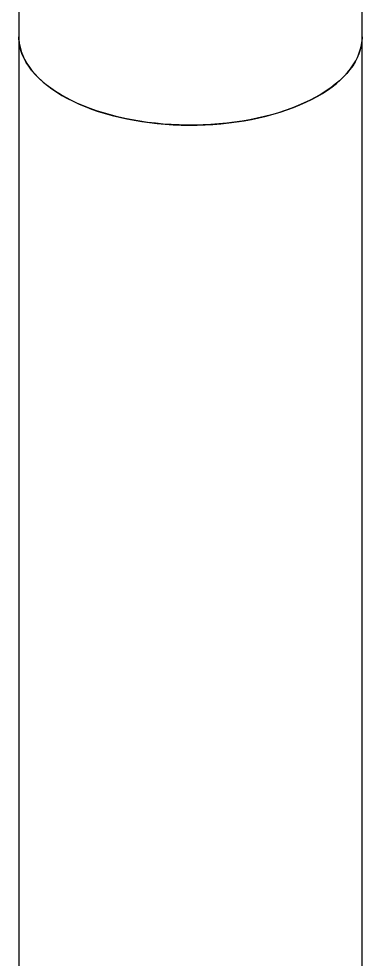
# Model space of a CAD drawing. Header units: inches. Extents: x 0.9 to 37.1, y -8.4 to 11.7.
# Drawn here: x 2.6577 to 2.7905, y 1.5201 to 1.884 of the extents above; entities that cross this region are included whole.
import ezdxf

# ---------------------------------------------------------------- set-up
doc = ezdxf.new("R2010")
doc.units = ezdxf.units.IN
doc.header["$MEASUREMENT"] = 0

msp = doc.modelspace()

# ---------------------------------------------------------------- linework, layer by layer
at = {"color": 7, "linetype": 'Continuous', "lineweight": 25}
for p, q in [((2.65766, 1.92116), (2.65766, 1.87703)), ((2.79047, 1.87703), (2.79047, 1.92116)), ((2.65766, 1.87703), (2.65766, 1.17397)), ((2.79047, 1.17397), (2.79047, 1.87703))]:
    msp.add_line(p, q, dxfattribs=at)
at = {"color": 7, "linetype": 'Continuous', "lineweight": 25, "flags": 128}
for points in [[(2.65766, 1.87703), (2.65768, 1.87612), (2.65783, 1.87453), (2.65813, 1.87295), (2.65857, 1.87137), (2.65915, 1.86981), (2.65987, 1.86826), (2.66073, 1.86673), (2.66173, 1.86523), (2.66286, 1.86375), (2.66413, 1.86229), (2.66553, 1.86087), (2.66705, 1.85949), (2.66869, 1.85814), (2.67046, 1.85684), (2.67234, 1.85557), (2.67434, 1.85436), (2.67644, 1.85319), (2.67864, 1.85207), (2.68095, 1.85101), (2.68334, 1.85001), (2.68583, 1.84906), (2.68839, 1.84818), (2.69104, 1.84735), (2.69376, 1.84659), (2.69654, 1.8459), (2.69938, 1.84527), (2.70227, 1.84472), (2.70522, 1.84423), (2.7082, 1.84381), (2.71122, 1.84347), (2.71426, 1.8432), (2.71733, 1.843), (2.72041, 1.84288), (2.7235, 1.84282), (2.72659, 1.84285), (2.72967, 1.84295), (2.73274, 1.84312), (2.7358, 1.84336), (2.73883, 1.84368), (2.74182, 1.84407), (2.74478, 1.84453), (2.74769, 1.84506), (2.75055, 1.84566), (2.75336, 1.84633), (2.7561, 1.84707), (2.75877, 1.84787), (2.76137, 1.84873), (2.76388, 1.84966), (2.76631, 1.85064), (2.76865, 1.85168), (2.77089, 1.85278), (2.77303, 1.85392), (2.77507, 1.85512), (2.77699, 1.85637), (2.7788, 1.85766), (2.78049, 1.85899), (2.78206, 1.86036), (2.7835, 1.86177), (2.78481, 1.86321), (2.78599, 1.86468), (2.78704, 1.86618), (2.78795, 1.8677), (2.78873, 1.86924), (2.78936, 1.8708), (2.78985, 1.87237), (2.7902, 1.87395), (2.79041, 1.87554), (2.79047, 1.87703)], [(2.69307, 1.84678), (2.69037, 1.84755), (2.68774, 1.84839), (2.6852, 1.84929), (2.68273, 1.85025), (2.68036, 1.85127), (2.67808, 1.85235), (2.6759, 1.85348), (2.67383, 1.85466), (2.67186, 1.85588), (2.67001, 1.85716), (2.66827, 1.85847), (2.66666, 1.85983), (2.66517, 1.86123), (2.6638, 1.86265), (2.66257, 1.86411), (2.66147, 1.8656), (2.6605, 1.86711), (2.65968, 1.86865), (2.65899, 1.8702), (2.65845, 1.87177), (2.65804, 1.87334), (2.65778, 1.87493), (2.65766, 1.87652), (2.65766, 1.87703)], [(2.79047, 1.87703), (2.79047, 1.87673), (2.79037, 1.87514), (2.79013, 1.87356), (2.78974, 1.87198), (2.78921, 1.87041), (2.78855, 1.86886), (2.78774, 1.86732), (2.78679, 1.8658), (2.78571, 1.86431), (2.78449, 1.86285), (2.78315, 1.86142), (2.78167, 1.86002), (2.78008, 1.85866), (2.77836, 1.85733), (2.77652, 1.85605), (2.77457, 1.85482), (2.77251, 1.85363), (2.77034, 1.8525), (2.76808, 1.85141), (2.76571, 1.85039), (2.76326, 1.84942), (2.76073, 1.84851), (2.75811, 1.84766), (2.75542, 1.84688), (2.75266, 1.84616), (2.74984, 1.84551), (2.74697, 1.84492), (2.74404, 1.84441), (2.74108, 1.84397), (2.73807, 1.84359), (2.73504, 1.84329), (2.73198, 1.84307), (2.7289, 1.84291), (2.72582, 1.84284), (2.72272, 1.84283), (2.71964, 1.8429), (2.71656, 1.84304), (2.7135, 1.84326), (2.71046, 1.84355), (2.70745, 1.84391), (2.70448, 1.84434), (2.70155, 1.84485), (2.69866, 1.84542), (2.69584, 1.84607), (2.69307, 1.84678)]]:
    msp.add_lwpolyline(points, dxfattribs=at)

doc.saveas('drawing.dxf')
